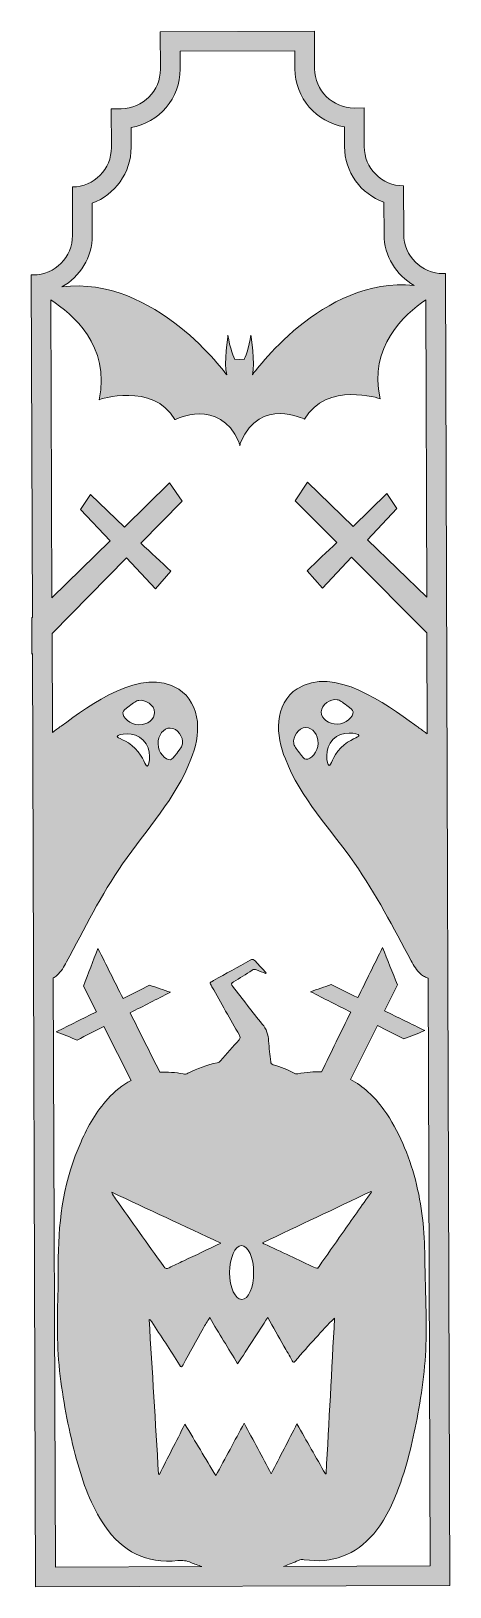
# Model space of a CAD drawing. Header units: centimetres. Extents: x 4.6 to 9.3, y -18.8 to -1.2.
import ezdxf

# ---------------------------------------------------------------- set-up
doc = ezdxf.new("R2010")
doc.units = ezdxf.units.CM
doc.header["$MEASUREMENT"] = 0
doc.layers.add('Layer 1', color=7, linetype='Continuous')

msp = doc.modelspace()

# ---------------------------------------------------------------- hatches: boundary and pattern name
at = {"layer": 'Layer 1', "true_color": 0x6870b5}
h = msp.add_hatch(color=173, dxfattribs=at)
h.dxf.hatch_style = 2
edge = h.paths.add_edge_path()
edge.add_spline(control_points=[(9.269, -3.975), (9.023, -3.976), (8.824, -3.778), (8.823, -3.532), (8.823, -3.532), (8.821, -2.987), (8.821, -2.987), (8.576, -2.985), (8.379, -2.788), (8.378, -2.544), (8.378, -2.544), (8.377, -2.109), (8.377, -2.109), (8.377, -2.109), (8.266, -2.11), (8.266, -2.11), (8.02, -2.111), (7.821, -1.911), (7.82, -1.667), (7.82, -1.667), (7.818, -1.244), (7.818, -1.244), (7.818, -1.244), (6.082, -1.25), (6.082, -1.25), (6.082, -1.25), (6.083, -1.673), (6.083, -1.673), (6.084, -1.917), (5.886, -2.118), (5.641, -2.119), (5.641, -2.119), (5.53, -2.119), (5.53, -2.119), (5.53, -2.119), (5.531, -2.554), (5.531, -2.554), (5.532, -2.798), (5.336, -2.996), (5.092, -2.999), (5.092, -2.999), (5.093, -3.545), (5.093, -3.545), (5.094, -3.79), (4.896, -3.99), (4.651, -3.991), (4.651, -3.991), (4.627, -3.991), (4.627, -3.991), (4.627, -3.991), (4.641, -7.846), (4.641, -7.846), (4.641, -7.846), (4.634, -7.852), (4.634, -7.852), (4.634, -7.852), (4.635, -8.262), (4.635, -8.262), (4.635, -8.262), (4.642, -8.256), (4.642, -8.256), (4.642, -8.256), (4.678, -18.771), (4.678, -18.771), (4.678, -18.771), (9.343, -18.755), (9.343, -18.755), (9.343, -18.755), (9.292, -3.975), (9.292, -3.975), (9.292, -3.975), (9.269, -3.975), (9.269, -3.975)], knot_values=[0, 0, 0, 0, 1, 1, 1, 2, 2, 2, 3, 3, 3, 4, 4, 4, 5, 5, 5, 6, 6, 6, 7, 7, 7, 8, 8, 8, 9, 9, 9, 10, 10, 10, 11, 11, 11, 12, 12, 12, 13, 13, 13, 14, 14, 14, 15, 15, 15, 16, 16, 16, 17, 17, 17, 18, 18, 18, 19, 19, 19, 20, 20, 20, 21, 21, 21, 22, 22, 22, 23, 23, 23, 24, 24, 24, 24], degree=3, periodic=1)
edge = h.paths.add_edge_path()
edge.add_spline(control_points=[(5.316, -3.544), (5.316, -3.544), (5.314, -3.182), (5.314, -3.182), (5.571, -3.088), (5.754, -2.841), (5.753, -2.553), (5.753, -2.553), (5.752, -2.331), (5.752, -2.331), (6.068, -2.276), (6.307, -2.001), (6.306, -1.672), (6.306, -1.672), (6.305, -1.471), (6.305, -1.471), (6.305, -1.471), (7.597, -1.467), (7.597, -1.467), (7.597, -1.467), (7.598, -1.668), (7.598, -1.668), (7.599, -1.997), (7.84, -2.27), (8.155, -2.322), (8.155, -2.322), (8.156, -2.545), (8.156, -2.545), (8.157, -2.832), (8.341, -3.078), (8.599, -3.171), (8.599, -3.171), (8.601, -3.533), (8.601, -3.533), (8.601, -3.781), (8.739, -3.994), (8.94, -4.108), (7.907, -4.004), (7.12, -5.115), (7.12, -5.115), (7.152, -4.99), (7.102, -4.669), (7.102, -4.669), (7.086, -4.804), (7.029, -4.94), (7.029, -4.94), (7.029, -4.94), (6.973, -4.943), (6.973, -4.943), (6.973, -4.943), (6.919, -4.941), (6.919, -4.941), (6.919, -4.941), (6.861, -4.805), (6.844, -4.67), (6.844, -4.67), (6.796, -4.991), (6.83, -5.116), (6.83, -5.116), (6.02, -3.992), (4.973, -4.126), (5.178, -4.011), (5.316, -3.794), (5.316, -3.544)], knot_values=[0, 0, 0, 0, 1, 1, 1, 2, 2, 2, 3, 3, 3, 4, 4, 4, 5, 5, 5, 6, 6, 6, 7, 7, 7, 8, 8, 8, 9, 9, 9, 10, 10, 10, 11, 11, 11, 12, 12, 12, 13, 13, 13, 14, 14, 14, 15, 15, 15, 16, 16, 16, 17, 17, 17, 18, 18, 18, 19, 19, 19, 20, 20, 20, 21, 21, 21, 21], degree=3, periodic=1)
edge = h.paths.add_edge_path()
edge.add_spline(control_points=[(7.026, -16.928), (6.919, -17.126), (6.815, -17.32), (6.707, -17.518), (6.589, -17.324), (6.477, -17.134), (6.359, -16.938), (6.26, -17.133), (6.166, -17.319), (6.071, -17.505), (6.069, -17.503), (6.066, -17.502), (6.062, -17.502), (6.027, -16.921), (5.992, -16.342), (5.956, -15.76), (5.976, -15.761), (5.979, -15.776), (5.985, -15.786), (6.087, -15.949), (6.2, -16.104), (6.297, -16.271), (6.316, -16.304), (6.325, -16.295), (6.339, -16.268), (6.413, -16.131), (6.489, -15.997), (6.564, -15.861), (6.586, -15.821), (6.611, -15.783), (6.638, -15.738), (6.743, -15.914), (6.847, -16.083), (6.953, -16.258), (7.067, -16.082), (7.179, -15.911), (7.293, -15.735), (7.354, -15.846), (7.412, -15.952), (7.473, -16.058), (7.504, -16.112), (7.537, -16.166), (7.565, -16.224), (7.577, -16.247), (7.586, -16.246), (7.602, -16.227), (7.677, -16.139), (7.753, -16.05), (7.832, -15.967), (7.903, -15.893), (7.965, -15.813), (8.045, -15.743), (8.012, -16.327), (7.981, -16.911), (7.949, -17.496), (7.946, -17.497), (7.943, -17.498), (7.941, -17.499), (7.835, -17.313), (7.73, -17.127), (7.621, -16.934), (7.524, -17.123), (7.43, -17.305), (7.332, -17.496), (7.229, -17.305), (7.13, -17.121), (7.026, -16.928)], knot_values=[0, 0, 0, 0, 1, 1, 1, 2, 2, 2, 3, 3, 3, 4, 4, 4, 5, 5, 5, 6, 6, 6, 7, 7, 7, 8, 8, 8, 9, 9, 9, 10, 10, 10, 11, 11, 11, 12, 12, 12, 13, 13, 13, 14, 14, 14, 15, 15, 15, 16, 16, 16, 17, 17, 17, 18, 18, 18, 19, 19, 19, 20, 20, 20, 21, 21, 21, 22, 22, 22, 22], degree=3, periodic=1)
edge = h.paths.add_edge_path()
edge.add_spline(control_points=[(5.577, -14.398), (5.562, -14.377), (5.546, -14.355), (5.536, -14.326), (5.942, -14.516), (6.348, -14.705), (6.763, -14.898), (6.618, -14.968), (6.482, -15.034), (6.345, -15.097), (6.291, -15.124), (6.234, -15.148), (6.181, -15.176), (6.152, -15.191), (6.138, -15.187), (6.12, -15.16), (5.939, -14.905), (5.758, -14.652), (5.577, -14.398)], knot_values=[0, 0, 0, 0, 1, 1, 1, 2, 2, 2, 3, 3, 3, 4, 4, 4, 5, 5, 5, 6, 6, 6, 6], degree=3, periodic=1)
edge = h.paths.add_edge_path()
edge.add_spline(control_points=[(6.863, -15.231), (6.863, -15.062), (6.922, -14.927), (6.997, -14.926), (7.072, -14.926), (7.133, -15.061), (7.133, -15.23), (7.134, -15.398), (7.074, -15.534), (6.999, -15.534), (6.924, -15.534), (6.864, -15.399), (6.863, -15.231)], knot_values=[0, 0, 0, 0, 1, 1, 1, 2, 2, 2, 3, 3, 3, 4, 4, 4, 4], degree=3, periodic=1)
edge = h.paths.add_edge_path()
edge.add_spline(control_points=[(7.234, -14.895), (7.642, -14.701), (8.048, -14.509), (8.453, -14.316), (8.454, -14.319), (8.457, -14.321), (8.459, -14.324), (8.349, -14.478), (8.24, -14.634), (8.13, -14.79), (8.043, -14.914), (7.957, -15.037), (7.87, -15.161), (7.86, -15.175), (7.852, -15.189), (7.828, -15.178), (7.636, -15.086), (7.442, -14.996), (7.249, -14.905), (7.245, -14.904), (7.243, -14.901), (7.234, -14.895)], knot_values=[0, 0, 0, 0, 1, 1, 1, 2, 2, 2, 3, 3, 3, 4, 4, 4, 5, 5, 5, 6, 6, 6, 7, 7, 7, 7], degree=3, periodic=1)
edge = h.paths.add_edge_path()
edge.add_spline(control_points=[(9.082, -7.622), (9.082, -7.622), (8.415, -6.976), (8.415, -6.976), (8.415, -6.976), (8.746, -6.621), (8.746, -6.621), (8.746, -6.621), (8.633, -6.452), (8.633, -6.452), (8.633, -6.452), (8.255, -6.823), (8.255, -6.823), (8.255, -6.823), (7.741, -6.326), (7.741, -6.326), (7.741, -6.326), (7.602, -6.535), (7.602, -6.535), (7.602, -6.535), (8.07, -7.005), (8.07, -7.005), (7.958, -7.111), (7.846, -7.218), (7.734, -7.324), (7.734, -7.324), (7.909, -7.52), (7.909, -7.52), (7.909, -7.52), (8.234, -7.169), (8.234, -7.169), (8.234, -7.169), (9.084, -8.023), (9.084, -8.023), (9.084, -8.023), (9.088, -9.16), (9.088, -9.16), (9.074, -9.15), (9.061, -9.141), (9.047, -9.131), (9.015, -9.107), (8.983, -9.084), (8.949, -9.061), (8.621, -8.827), (8.04, -8.387), (7.622, -8.653), (7.5, -8.73), (7.429, -8.875), (7.415, -9.019), (7.401, -9.164), (7.437, -9.308), (7.49, -9.443), (7.66, -9.882), (7.997, -10.23), (8.267, -10.616), (8.512, -10.964), (8.704, -11.345), (8.907, -11.718), (8.937, -11.771), (8.967, -11.826), (9.012, -11.865), (9.027, -11.879), (9.043, -11.889), (9.057, -11.896), (9.07, -11.904), (9.084, -11.909), (9.097, -11.912), (9.097, -11.912), (9.12, -18.534), (9.12, -18.534), (9.12, -18.534), (7.471, -18.54), (7.471, -18.54), (7.527, -18.52), (7.582, -18.499), (7.637, -18.473), (7.659, -18.463), (7.68, -18.461), (7.703, -18.465), (8.018, -18.512), (8.28, -18.412), (8.485, -18.173), (8.619, -18.017), (8.701, -17.831), (8.771, -17.641), (8.87, -17.375), (8.932, -17.099), (8.983, -16.822), (9.041, -16.506), (9.078, -16.187), (9.077, -15.863), (9.076, -15.595), (9.063, -15.326), (9.061, -15.057), (9.059, -14.764), (9.029, -14.472), (8.954, -14.186), (8.878, -13.904), (8.771, -13.636), (8.6, -13.397), (8.491, -13.244), (8.366, -13.13), (8.224, -13.056), (8.224, -13.056), (8.526, -12.447), (8.526, -12.447), (8.626, -12.498), (8.725, -12.547), (8.825, -12.598), (8.904, -12.567), (8.983, -12.535), (9.061, -12.504), (8.91, -12.43), (8.759, -12.356), (8.607, -12.281), (8.607, -12.281), (8.752, -11.99), (8.752, -11.99), (8.696, -11.849), (8.64, -11.708), (8.585, -11.567), (8.492, -11.756), (8.399, -11.945), (8.307, -12.133), (8.206, -12.085), (8.105, -12.035), (8.005, -11.986), (7.928, -12.012), (7.85, -12.039), (7.773, -12.066), (7.925, -12.142), (8.076, -12.22), (8.227, -12.296), (8.117, -12.521), (8.007, -12.744), (7.898, -12.969), (7.813, -12.965), (7.725, -12.971), (7.631, -12.992), (7.618, -12.994), (7.608, -12.991), (7.597, -12.986), (7.518, -12.946), (7.437, -12.913), (7.352, -12.889), (7.335, -12.883), (7.326, -12.876), (7.325, -12.856), (7.318, -12.778), (7.307, -12.7), (7.302, -12.621), (7.297, -12.549), (7.278, -12.488), (7.23, -12.43), (7.115, -12.292), (7.008, -12.148), (6.897, -12.007), (6.877, -11.982), (6.88, -11.972), (6.905, -11.956), (6.976, -11.914), (7.046, -11.869), (7.115, -11.824), (7.134, -11.813), (7.148, -11.812), (7.167, -11.82), (7.2, -11.835), (7.235, -11.847), (7.268, -11.86), (7.27, -11.858), (7.272, -11.856), (7.274, -11.854), (7.234, -11.81), (7.192, -11.768), (7.153, -11.723), (7.134, -11.701), (7.12, -11.696), (7.092, -11.712), (6.957, -11.789), (6.818, -11.863), (6.682, -11.94), (6.63, -11.969), (6.634, -11.956), (6.664, -12.01), (6.766, -12.192), (6.869, -12.375), (6.973, -12.557), (6.983, -12.576), (6.986, -12.589), (6.97, -12.607), (6.899, -12.685), (6.83, -12.764), (6.761, -12.843), (6.751, -12.855), (6.74, -12.863), (6.724, -12.866), (6.607, -12.889), (6.499, -12.933), (6.393, -12.985), (6.376, -12.994), (6.36, -12.998), (6.339, -12.993), (6.252, -12.975), (6.165, -12.968), (6.077, -12.974), (5.965, -12.75), (5.854, -12.527), (5.742, -12.304), (5.893, -12.227), (6.044, -12.149), (6.195, -12.072), (6.118, -12.045), (6.04, -12.019), (5.962, -11.993), (5.862, -12.043), (5.763, -12.093), (5.662, -12.142), (5.568, -11.955), (5.474, -11.767), (5.38, -11.578), (5.325, -11.719), (5.271, -11.861), (5.216, -12.002), (5.216, -12.002), (5.362, -12.292), (5.362, -12.292), (5.212, -12.368), (5.061, -12.443), (4.909, -12.518), (4.989, -12.549), (5.068, -12.58), (5.147, -12.611), (5.247, -12.559), (5.345, -12.509), (5.445, -12.458), (5.445, -12.458), (5.752, -13.066), (5.752, -13.066), (5.655, -13.118), (5.57, -13.187), (5.492, -13.272), (5.361, -13.414), (5.267, -13.581), (5.189, -13.757), (5.002, -14.173), (4.937, -14.612), (4.933, -15.063), (4.931, -15.183), (4.933, -15.304), (4.93, -15.424), (4.921, -15.749), (4.913, -16.073), (4.955, -16.396), (4.995, -16.714), (5.054, -17.028), (5.139, -17.337), (5.211, -17.599), (5.301, -17.855), (5.456, -18.082), (5.653, -18.372), (5.926, -18.513), (6.279, -18.475), (6.333, -18.469), (6.379, -18.477), (6.427, -18.496), (6.467, -18.514), (6.508, -18.528), (6.549, -18.543), (6.549, -18.543), (4.9, -18.548), (4.9, -18.548), (4.9, -18.548), (4.877, -11.911), (4.877, -11.911), (4.891, -11.903), (4.907, -11.893), (4.921, -11.88), (4.966, -11.839), (4.996, -11.785), (5.025, -11.731), (5.226, -11.357), (5.416, -10.975), (5.658, -10.625), (5.925, -10.237), (6.259, -9.886), (6.427, -9.447), (6.479, -9.311), (6.514, -9.167), (6.499, -9.022), (6.484, -8.878), (6.412, -8.734), (6.29, -8.658), (5.87, -8.395), (5.292, -8.839), (4.965, -9.074), (4.931, -9.098), (4.899, -9.121), (4.867, -9.146), (4.867, -9.146), (4.863, -8.03), (4.863, -8.03), (4.863, -8.03), (5.7, -7.178), (5.7, -7.178), (5.7, -7.178), (6.028, -7.526), (6.028, -7.526), (6.028, -7.526), (6.202, -7.329), (6.202, -7.329), (6.089, -7.224), (5.976, -7.118), (5.863, -7.013), (5.863, -7.013), (6.328, -6.539), (6.328, -6.539), (6.328, -6.539), (6.187, -6.332), (6.187, -6.332), (6.187, -6.332), (5.677, -6.832), (5.677, -6.832), (5.677, -6.832), (5.297, -6.464), (5.297, -6.464), (5.297, -6.464), (5.185, -6.633), (5.185, -6.633), (5.185, -6.633), (5.518, -6.986), (5.518, -6.986), (5.518, -6.986), (4.862, -7.629), (4.862, -7.629), (4.862, -7.629), (4.85, -4.273), (4.85, -4.273), (5.092, -4.427), (5.524, -4.793), (5.393, -5.396), (5.393, -5.396), (5.997, -5.191), (6.247, -5.621), (6.247, -5.621), (6.742, -5.363), (6.967, -5.872), (6.972, -5.889), (6.978, -5.904), (6.978, -5.915), (6.978, -5.915), (6.98, -5.897), (6.988, -5.872), (7.209, -5.362), (7.706, -5.616), (7.706, -5.616), (7.953, -5.185), (8.557, -5.385), (8.557, -5.385), (8.426, -4.801), (8.827, -4.436), (9.071, -4.273), (9.071, -4.273), (9.082, -7.622), (9.082, -7.622)], knot_values=[0, 0, 0, 0, 1, 1, 1, 2, 2, 2, 3, 3, 3, 4, 4, 4, 5, 5, 5, 6, 6, 6, 7, 7, 7, 8, 8, 8, 9, 9, 9, 10, 10, 10, 11, 11, 11, 12, 12, 12, 13, 13, 13, 14, 14, 14, 15, 15, 15, 16, 16, 16, 17, 17, 17, 18, 18, 18, 19, 19, 19, 20, 20, 20, 21, 21, 21, 22, 22, 22, 23, 23, 23, 24, 24, 24, 25, 25, 25, 26, 26, 26, 27, 27, 27, 28, 28, 28, 29, 29, 29, 30, 30, 30, 31, 31, 31, 32, 32, 32, 33, 33, 33, 34, 34, 34, 35, 35, 35, 36, 36, 36, 37, 37, 37, 38, 38, 38, 39, 39, 39, 40, 40, 40, 41, 41, 41, 42, 42, 42, 43, 43, 43, 44, 44, 44, 45, 45, 45, 46, 46, 46, 47, 47, 47, 48, 48, 48, 49, 49, 49, 50, 50, 50, 51, 51, 51, 52, 52, 52, 53, 53, 53, 54, 54, 54, 55, 55, 55, 56, 56, 56, 57, 57, 57, 58, 58, 58, 59, 59, 59, 60, 60, 60, 61, 61, 61, 62, 62, 62, 63, 63, 63, 64, 64, 64, 65, 65, 65, 66, 66, 66, 67, 67, 67, 68, 68, 68, 69, 69, 69, 70, 70, 70, 71, 71, 71, 72, 72, 72, 73, 73, 73, 74, 74, 74, 75, 75, 75, 76, 76, 76, 77, 77, 77, 78, 78, 78, 79, 79, 79, 80, 80, 80, 81, 81, 81, 82, 82, 82, 83, 83, 83, 84, 84, 84, 85, 85, 85, 86, 86, 86, 87, 87, 87, 88, 88, 88, 89, 89, 89, 90, 90, 90, 91, 91, 91, 92, 92, 92, 93, 93, 93, 94, 94, 94, 95, 95, 95, 96, 96, 96, 97, 97, 97, 98, 98, 98, 99, 99, 99, 100, 100, 100, 101, 101, 101, 102, 102, 102, 103, 103, 103, 104, 104, 104, 105, 105, 105, 106, 106, 106, 107, 107, 107, 108, 108, 108, 109, 109, 109, 110, 110, 110, 111, 111, 111, 112, 112, 112, 113, 113, 113, 114, 114, 114, 115, 115, 115, 116, 116, 116, 117, 117, 117, 118, 118, 118, 119, 119, 119, 120, 120, 120, 121, 121, 121, 121], degree=3, periodic=1)
edge = h.paths.add_edge_path()
edge.add_spline(control_points=[(8.026, -9.224), (8.126, -9.121), (8.312, -9.151), (8.319, -9.179), (8.324, -9.202), (8.218, -9.213), (8.116, -9.318), (8.015, -9.419), (8.006, -9.522), (7.983, -9.517), (7.956, -9.511), (7.924, -9.325), (8.026, -9.224)], knot_values=[0, 0, 0, 0, 1, 1, 1, 2, 2, 2, 3, 3, 3, 4, 4, 4, 4], degree=3, periodic=1)
edge = h.paths.add_edge_path()
edge.add_spline(control_points=[(7.895, -8.914), (7.894, -8.83), (8.001, -8.765), (8.073, -8.776), (8.102, -8.78), (8.129, -8.8), (8.182, -8.841), (8.227, -8.875), (8.25, -8.893), (8.252, -8.913), (8.261, -8.967), (8.171, -9.051), (8.074, -9.051), (7.976, -9.052), (7.895, -8.99), (7.895, -8.914)], knot_values=[0, 0, 0, 0, 1, 1, 1, 2, 2, 2, 3, 3, 3, 4, 4, 4, 5, 5, 5, 5], degree=3, periodic=1)
edge = h.paths.add_edge_path()
edge.add_spline(control_points=[(7.859, -9.268), (7.86, -9.364), (7.777, -9.455), (7.722, -9.447), (7.702, -9.444), (7.685, -9.422), (7.65, -9.376), (7.609, -9.324), (7.588, -9.297), (7.584, -9.269), (7.573, -9.195), (7.636, -9.09), (7.721, -9.089), (7.798, -9.089), (7.859, -9.169), (7.859, -9.268)], knot_values=[0, 0, 0, 0, 1, 1, 1, 2, 2, 2, 3, 3, 3, 4, 4, 4, 5, 5, 5, 5], degree=3, periodic=1)
edge = h.paths.add_edge_path()
edge.add_spline(control_points=[(5.889, -9.231), (5.992, -9.332), (5.962, -9.517), (5.934, -9.524), (5.912, -9.529), (5.901, -9.427), (5.8, -9.326), (5.697, -9.222), (5.591, -9.211), (5.596, -9.189), (5.603, -9.16), (5.788, -9.129), (5.889, -9.231)], knot_values=[0, 0, 0, 0, 1, 1, 1, 2, 2, 2, 3, 3, 3, 4, 4, 4, 4], degree=3, periodic=1)
edge = h.paths.add_edge_path()
edge.add_spline(control_points=[(5.661, -8.922), (5.663, -8.902), (5.686, -8.884), (5.73, -8.849), (5.784, -8.808), (5.81, -8.788), (5.839, -8.784), (5.911, -8.772), (6.018, -8.836), (6.018, -8.921), (6.019, -8.996), (5.938, -9.059), (5.84, -9.059), (5.743, -9.059), (5.652, -8.976), (5.661, -8.922)], knot_values=[0, 0, 0, 0, 1, 1, 1, 2, 2, 2, 3, 3, 3, 4, 4, 4, 5, 5, 5, 5], degree=3, periodic=1)
edge = h.paths.add_edge_path()
edge.add_spline(control_points=[(6.056, -9.274), (6.056, -9.175), (6.117, -9.095), (6.193, -9.095), (6.278, -9.094), (6.342, -9.2), (6.332, -9.273), (6.327, -9.302), (6.306, -9.329), (6.267, -9.381), (6.231, -9.427), (6.215, -9.449), (6.195, -9.452), (6.14, -9.46), (6.057, -9.371), (6.056, -9.274)], knot_values=[0, 0, 0, 0, 1, 1, 1, 2, 2, 2, 3, 3, 3, 4, 4, 4, 5, 5, 5, 5], degree=3, periodic=1)

# ---------------------------------------------------------------- linework, layer by layer
at = {"layer": 'Layer 1', "lineweight": 0}
for points, knots in [([(9.269, -3.975), (9.023, -3.976), (8.824, -3.778), (8.823, -3.532), (8.823, -3.532), (8.821, -2.987), (8.821, -2.987), (8.576, -2.985), (8.379, -2.788), (8.378, -2.544), (8.378, -2.544), (8.377, -2.109), (8.377, -2.109), (8.377, -2.109), (8.266, -2.11), (8.266, -2.11), (8.02, -2.111), (7.821, -1.911), (7.82, -1.667), (7.82, -1.667), (7.818, -1.244), (7.818, -1.244), (7.818, -1.244), (6.082, -1.25), (6.082, -1.25), (6.082, -1.25), (6.083, -1.673), (6.083, -1.673), (6.084, -1.917), (5.886, -2.118), (5.641, -2.119), (5.641, -2.119), (5.53, -2.119), (5.53, -2.119), (5.53, -2.119), (5.531, -2.554), (5.531, -2.554), (5.532, -2.798), (5.336, -2.996), (5.092, -2.999), (5.092, -2.999), (5.093, -3.545), (5.093, -3.545), (5.094, -3.79), (4.896, -3.99), (4.651, -3.991), (4.651, -3.991), (4.627, -3.991), (4.627, -3.991), (4.627, -3.991), (4.641, -7.846), (4.641, -7.846), (4.641, -7.846), (4.634, -7.852), (4.634, -7.852), (4.634, -7.852), (4.635, -8.262), (4.635, -8.262), (4.635, -8.262), (4.642, -8.256), (4.642, -8.256), (4.642, -8.256), (4.678, -18.771), (4.678, -18.771), (4.678, -18.771), (9.343, -18.755), (9.343, -18.755), (9.343, -18.755), (9.292, -3.975), (9.292, -3.975), (9.292, -3.975), (9.269, -3.975), (9.269, -3.975)], [0, 0, 0, 0, 1, 1, 1, 2, 2, 2, 3, 3, 3, 4, 4, 4, 5, 5, 5, 6, 6, 6, 7, 7, 7, 8, 8, 8, 9, 9, 9, 10, 10, 10, 11, 11, 11, 12, 12, 12, 13, 13, 13, 14, 14, 14, 15, 15, 15, 16, 16, 16, 17, 17, 17, 18, 18, 18, 19, 19, 19, 20, 20, 20, 21, 21, 21, 22, 22, 22, 23, 23, 23, 24, 24, 24, 24]), ([(5.316, -3.544), (5.316, -3.544), (5.314, -3.182), (5.314, -3.182), (5.571, -3.088), (5.754, -2.841), (5.753, -2.553), (5.753, -2.553), (5.752, -2.331), (5.752, -2.331), (6.068, -2.276), (6.307, -2.001), (6.306, -1.672), (6.306, -1.672), (6.305, -1.471), (6.305, -1.471), (6.305, -1.471), (7.597, -1.467), (7.597, -1.467), (7.597, -1.467), (7.598, -1.668), (7.598, -1.668), (7.599, -1.997), (7.84, -2.27), (8.155, -2.322), (8.155, -2.322), (8.156, -2.545), (8.156, -2.545), (8.157, -2.832), (8.341, -3.078), (8.599, -3.171), (8.599, -3.171), (8.601, -3.533), (8.601, -3.533), (8.601, -3.781), (8.739, -3.994), (8.94, -4.108), (7.907, -4.004), (7.12, -5.115), (7.12, -5.115), (7.152, -4.99), (7.102, -4.669), (7.102, -4.669), (7.086, -4.804), (7.029, -4.94), (7.029, -4.94), (7.029, -4.94), (6.973, -4.943), (6.973, -4.943), (6.973, -4.943), (6.919, -4.941), (6.919, -4.941), (6.919, -4.941), (6.861, -4.805), (6.844, -4.67), (6.844, -4.67), (6.796, -4.991), (6.83, -5.116), (6.83, -5.116), (6.02, -3.992), (4.973, -4.126), (5.178, -4.011), (5.316, -3.794), (5.316, -3.544)], [0, 0, 0, 0, 1, 1, 1, 2, 2, 2, 3, 3, 3, 4, 4, 4, 5, 5, 5, 6, 6, 6, 7, 7, 7, 8, 8, 8, 9, 9, 9, 10, 10, 10, 11, 11, 11, 12, 12, 12, 13, 13, 13, 14, 14, 14, 15, 15, 15, 16, 16, 16, 17, 17, 17, 18, 18, 18, 19, 19, 19, 20, 20, 20, 21, 21, 21, 21]), ([(9.082, -7.622), (9.082, -7.622), (8.415, -6.976), (8.415, -6.976), (8.415, -6.976), (8.746, -6.621), (8.746, -6.621), (8.746, -6.621), (8.633, -6.452), (8.633, -6.452), (8.633, -6.452), (8.255, -6.823), (8.255, -6.823), (8.255, -6.823), (7.741, -6.326), (7.741, -6.326), (7.741, -6.326), (7.602, -6.535), (7.602, -6.535), (7.602, -6.535), (8.07, -7.005), (8.07, -7.005), (7.958, -7.111), (7.846, -7.218), (7.734, -7.324), (7.734, -7.324), (7.909, -7.52), (7.909, -7.52), (7.909, -7.52), (8.234, -7.169), (8.234, -7.169), (8.234, -7.169), (9.084, -8.023), (9.084, -8.023), (9.084, -8.023), (9.088, -9.16), (9.088, -9.16), (9.074, -9.15), (9.061, -9.141), (9.047, -9.131), (9.015, -9.107), (8.983, -9.084), (8.949, -9.061), (8.621, -8.827), (8.04, -8.387), (7.622, -8.653), (7.5, -8.73), (7.429, -8.875), (7.415, -9.019), (7.401, -9.164), (7.437, -9.308), (7.49, -9.443), (7.66, -9.882), (7.997, -10.23), (8.267, -10.616), (8.512, -10.964), (8.704, -11.345), (8.907, -11.718), (8.937, -11.771), (8.967, -11.826), (9.012, -11.865), (9.027, -11.879), (9.043, -11.889), (9.057, -11.896), (9.07, -11.904), (9.084, -11.909), (9.097, -11.912), (9.097, -11.912), (9.12, -18.534), (9.12, -18.534), (9.12, -18.534), (7.471, -18.54), (7.471, -18.54), (7.527, -18.52), (7.582, -18.499), (7.637, -18.473), (7.659, -18.463), (7.68, -18.461), (7.703, -18.465), (8.018, -18.512), (8.28, -18.412), (8.485, -18.173), (8.619, -18.017), (8.701, -17.831), (8.771, -17.641), (8.87, -17.375), (8.932, -17.099), (8.983, -16.822), (9.041, -16.506), (9.078, -16.187), (9.077, -15.863), (9.076, -15.595), (9.063, -15.326), (9.061, -15.057), (9.059, -14.764), (9.029, -14.472), (8.954, -14.186), (8.878, -13.904), (8.771, -13.636), (8.6, -13.397), (8.491, -13.244), (8.366, -13.13), (8.224, -13.056), (8.224, -13.056), (8.526, -12.447), (8.526, -12.447), (8.626, -12.498), (8.725, -12.547), (8.825, -12.598), (8.904, -12.567), (8.983, -12.535), (9.061, -12.504), (8.91, -12.43), (8.759, -12.356), (8.607, -12.281), (8.607, -12.281), (8.752, -11.99), (8.752, -11.99), (8.696, -11.849), (8.64, -11.708), (8.585, -11.567), (8.492, -11.756), (8.399, -11.945), (8.307, -12.133), (8.206, -12.085), (8.105, -12.035), (8.005, -11.986), (7.928, -12.012), (7.85, -12.039), (7.773, -12.066), (7.925, -12.142), (8.076, -12.22), (8.227, -12.296), (8.117, -12.521), (8.007, -12.744), (7.898, -12.969), (7.813, -12.965), (7.725, -12.971), (7.631, -12.992), (7.618, -12.994), (7.608, -12.991), (7.597, -12.986), (7.518, -12.946), (7.437, -12.913), (7.352, -12.889), (7.335, -12.883), (7.326, -12.876), (7.325, -12.856), (7.318, -12.778), (7.307, -12.7), (7.302, -12.621), (7.297, -12.549), (7.278, -12.488), (7.23, -12.43), (7.115, -12.292), (7.008, -12.148), (6.897, -12.007), (6.877, -11.982), (6.88, -11.972), (6.905, -11.956), (6.976, -11.914), (7.046, -11.869), (7.115, -11.824), (7.134, -11.813), (7.148, -11.812), (7.167, -11.82), (7.2, -11.835), (7.235, -11.847), (7.268, -11.86), (7.27, -11.858), (7.272, -11.856), (7.274, -11.854), (7.234, -11.81), (7.192, -11.768), (7.153, -11.723), (7.134, -11.701), (7.12, -11.696), (7.092, -11.712), (6.957, -11.789), (6.818, -11.863), (6.682, -11.94), (6.63, -11.969), (6.634, -11.956), (6.664, -12.01), (6.766, -12.192), (6.869, -12.375), (6.973, -12.557), (6.983, -12.576), (6.986, -12.589), (6.97, -12.607), (6.899, -12.685), (6.83, -12.764), (6.761, -12.843), (6.751, -12.855), (6.74, -12.863), (6.724, -12.866), (6.607, -12.889), (6.499, -12.933), (6.393, -12.985), (6.376, -12.994), (6.36, -12.998), (6.339, -12.993), (6.252, -12.975), (6.165, -12.968), (6.077, -12.974), (5.965, -12.75), (5.854, -12.527), (5.742, -12.304), (5.893, -12.227), (6.044, -12.149), (6.195, -12.072), (6.118, -12.045), (6.04, -12.019), (5.962, -11.993), (5.862, -12.043), (5.763, -12.093), (5.662, -12.142), (5.568, -11.955), (5.474, -11.767), (5.38, -11.578), (5.325, -11.719), (5.271, -11.861), (5.216, -12.002), (5.216, -12.002), (5.362, -12.292), (5.362, -12.292), (5.212, -12.368), (5.061, -12.443), (4.909, -12.518), (4.989, -12.549), (5.068, -12.58), (5.147, -12.611), (5.247, -12.559), (5.345, -12.509), (5.445, -12.458), (5.445, -12.458), (5.752, -13.066), (5.752, -13.066), (5.655, -13.118), (5.57, -13.187), (5.492, -13.272), (5.361, -13.414), (5.267, -13.581), (5.189, -13.757), (5.002, -14.173), (4.937, -14.612), (4.933, -15.063), (4.931, -15.183), (4.933, -15.304), (4.93, -15.424), (4.921, -15.749), (4.913, -16.073), (4.955, -16.396), (4.995, -16.714), (5.054, -17.028), (5.139, -17.337), (5.211, -17.599), (5.301, -17.855), (5.456, -18.082), (5.653, -18.372), (5.926, -18.513), (6.279, -18.475), (6.333, -18.469), (6.379, -18.477), (6.427, -18.496), (6.467, -18.514), (6.508, -18.528), (6.549, -18.543), (6.549, -18.543), (4.9, -18.548), (4.9, -18.548), (4.9, -18.548), (4.877, -11.911), (4.877, -11.911), (4.891, -11.903), (4.907, -11.893), (4.921, -11.88), (4.966, -11.839), (4.996, -11.785), (5.025, -11.731), (5.226, -11.357), (5.416, -10.975), (5.658, -10.625), (5.925, -10.237), (6.259, -9.886), (6.427, -9.447), (6.479, -9.311), (6.514, -9.167), (6.499, -9.022), (6.484, -8.878), (6.412, -8.734), (6.29, -8.658), (5.87, -8.395), (5.292, -8.839), (4.965, -9.074), (4.931, -9.098), (4.899, -9.121), (4.867, -9.146), (4.867, -9.146), (4.863, -8.03), (4.863, -8.03), (4.863, -8.03), (5.7, -7.178), (5.7, -7.178), (5.7, -7.178), (6.028, -7.526), (6.028, -7.526), (6.028, -7.526), (6.202, -7.329), (6.202, -7.329), (6.089, -7.224), (5.976, -7.118), (5.863, -7.013), (5.863, -7.013), (6.328, -6.539), (6.328, -6.539), (6.328, -6.539), (6.187, -6.332), (6.187, -6.332), (6.187, -6.332), (5.677, -6.832), (5.677, -6.832), (5.677, -6.832), (5.297, -6.464), (5.297, -6.464), (5.297, -6.464), (5.185, -6.633), (5.185, -6.633), (5.185, -6.633), (5.518, -6.986), (5.518, -6.986), (5.518, -6.986), (4.862, -7.629), (4.862, -7.629), (4.862, -7.629), (4.85, -4.273), (4.85, -4.273), (5.092, -4.427), (5.524, -4.793), (5.393, -5.396), (5.393, -5.396), (5.997, -5.191), (6.247, -5.621), (6.247, -5.621), (6.742, -5.363), (6.967, -5.872), (6.972, -5.889), (6.978, -5.904), (6.978, -5.915), (6.978, -5.915), (6.98, -5.897), (6.988, -5.872), (7.209, -5.362), (7.706, -5.616), (7.706, -5.616), (7.953, -5.185), (8.557, -5.385), (8.557, -5.385), (8.426, -4.801), (8.827, -4.436), (9.071, -4.273), (9.071, -4.273), (9.082, -7.622), (9.082, -7.622)], [0, 0, 0, 0, 1, 1, 1, 2, 2, 2, 3, 3, 3, 4, 4, 4, 5, 5, 5, 6, 6, 6, 7, 7, 7, 8, 8, 8, 9, 9, 9, 10, 10, 10, 11, 11, 11, 12, 12, 12, 13, 13, 13, 14, 14, 14, 15, 15, 15, 16, 16, 16, 17, 17, 17, 18, 18, 18, 19, 19, 19, 20, 20, 20, 21, 21, 21, 22, 22, 22, 23, 23, 23, 24, 24, 24, 25, 25, 25, 26, 26, 26, 27, 27, 27, 28, 28, 28, 29, 29, 29, 30, 30, 30, 31, 31, 31, 32, 32, 32, 33, 33, 33, 34, 34, 34, 35, 35, 35, 36, 36, 36, 37, 37, 37, 38, 38, 38, 39, 39, 39, 40, 40, 40, 41, 41, 41, 42, 42, 42, 43, 43, 43, 44, 44, 44, 45, 45, 45, 46, 46, 46, 47, 47, 47, 48, 48, 48, 49, 49, 49, 50, 50, 50, 51, 51, 51, 52, 52, 52, 53, 53, 53, 54, 54, 54, 55, 55, 55, 56, 56, 56, 57, 57, 57, 58, 58, 58, 59, 59, 59, 60, 60, 60, 61, 61, 61, 62, 62, 62, 63, 63, 63, 64, 64, 64, 65, 65, 65, 66, 66, 66, 67, 67, 67, 68, 68, 68, 69, 69, 69, 70, 70, 70, 71, 71, 71, 72, 72, 72, 73, 73, 73, 74, 74, 74, 75, 75, 75, 76, 76, 76, 77, 77, 77, 78, 78, 78, 79, 79, 79, 80, 80, 80, 81, 81, 81, 82, 82, 82, 83, 83, 83, 84, 84, 84, 85, 85, 85, 86, 86, 86, 87, 87, 87, 88, 88, 88, 89, 89, 89, 90, 90, 90, 91, 91, 91, 92, 92, 92, 93, 93, 93, 94, 94, 94, 95, 95, 95, 96, 96, 96, 97, 97, 97, 98, 98, 98, 99, 99, 99, 100, 100, 100, 101, 101, 101, 102, 102, 102, 103, 103, 103, 104, 104, 104, 105, 105, 105, 106, 106, 106, 107, 107, 107, 108, 108, 108, 109, 109, 109, 110, 110, 110, 111, 111, 111, 112, 112, 112, 113, 113, 113, 114, 114, 114, 115, 115, 115, 116, 116, 116, 117, 117, 117, 118, 118, 118, 119, 119, 119, 120, 120, 120, 121, 121, 121, 121]), ([(5.661, -8.922), (5.663, -8.902), (5.686, -8.884), (5.73, -8.849), (5.784, -8.808), (5.81, -8.788), (5.839, -8.784), (5.911, -8.772), (6.018, -8.836), (6.018, -8.921), (6.019, -8.996), (5.938, -9.059), (5.84, -9.059), (5.743, -9.059), (5.652, -8.976), (5.661, -8.922)], [0, 0, 0, 0, 1, 1, 1, 2, 2, 2, 3, 3, 3, 4, 4, 4, 5, 5, 5, 5]), ([(7.895, -8.914), (7.894, -8.83), (8.001, -8.765), (8.073, -8.776), (8.102, -8.78), (8.129, -8.8), (8.182, -8.841), (8.227, -8.875), (8.25, -8.893), (8.252, -8.913), (8.261, -8.967), (8.171, -9.051), (8.074, -9.051), (7.976, -9.052), (7.895, -8.99), (7.895, -8.914)], [0, 0, 0, 0, 1, 1, 1, 2, 2, 2, 3, 3, 3, 4, 4, 4, 5, 5, 5, 5]), ([(6.056, -9.274), (6.056, -9.175), (6.117, -9.095), (6.193, -9.095), (6.278, -9.094), (6.342, -9.2), (6.332, -9.273), (6.327, -9.302), (6.306, -9.329), (6.267, -9.381), (6.231, -9.427), (6.215, -9.449), (6.195, -9.452), (6.14, -9.46), (6.057, -9.371), (6.056, -9.274)], [0, 0, 0, 0, 1, 1, 1, 2, 2, 2, 3, 3, 3, 4, 4, 4, 5, 5, 5, 5]), ([(7.859, -9.268), (7.86, -9.364), (7.777, -9.455), (7.722, -9.447), (7.702, -9.444), (7.685, -9.422), (7.65, -9.376), (7.609, -9.324), (7.588, -9.297), (7.584, -9.269), (7.573, -9.195), (7.636, -9.09), (7.721, -9.089), (7.798, -9.089), (7.859, -9.169), (7.859, -9.268)], [0, 0, 0, 0, 1, 1, 1, 2, 2, 2, 3, 3, 3, 4, 4, 4, 5, 5, 5, 5]), ([(5.889, -9.231), (5.992, -9.332), (5.962, -9.517), (5.934, -9.524), (5.912, -9.529), (5.901, -9.427), (5.8, -9.326), (5.697, -9.222), (5.591, -9.211), (5.596, -9.189), (5.603, -9.16), (5.788, -9.129), (5.889, -9.231)], [0, 0, 0, 0, 1, 1, 1, 2, 2, 2, 3, 3, 3, 4, 4, 4, 4]), ([(8.026, -9.224), (8.126, -9.121), (8.312, -9.151), (8.319, -9.179), (8.324, -9.202), (8.218, -9.213), (8.116, -9.318), (8.015, -9.419), (8.006, -9.522), (7.983, -9.517), (7.956, -9.511), (7.924, -9.325), (8.026, -9.224)], [0, 0, 0, 0, 1, 1, 1, 2, 2, 2, 3, 3, 3, 4, 4, 4, 4]), ([(5.577, -14.398), (5.562, -14.377), (5.546, -14.355), (5.536, -14.326), (5.942, -14.516), (6.348, -14.705), (6.763, -14.898), (6.618, -14.968), (6.482, -15.034), (6.345, -15.097), (6.291, -15.124), (6.234, -15.148), (6.181, -15.176), (6.152, -15.191), (6.138, -15.187), (6.12, -15.16), (5.939, -14.905), (5.758, -14.652), (5.577, -14.398)], [0, 0, 0, 0, 1, 1, 1, 2, 2, 2, 3, 3, 3, 4, 4, 4, 5, 5, 5, 6, 6, 6, 6]), ([(7.234, -14.895), (7.642, -14.701), (8.048, -14.509), (8.453, -14.316), (8.454, -14.319), (8.457, -14.321), (8.459, -14.324), (8.349, -14.478), (8.24, -14.634), (8.13, -14.79), (8.043, -14.914), (7.957, -15.037), (7.87, -15.161), (7.86, -15.175), (7.852, -15.189), (7.828, -15.178), (7.636, -15.086), (7.442, -14.996), (7.249, -14.905), (7.245, -14.904), (7.243, -14.901), (7.234, -14.895)], [0, 0, 0, 0, 1, 1, 1, 2, 2, 2, 3, 3, 3, 4, 4, 4, 5, 5, 5, 6, 6, 6, 7, 7, 7, 7]), ([(6.863, -15.231), (6.863, -15.062), (6.922, -14.927), (6.997, -14.926), (7.072, -14.926), (7.133, -15.061), (7.133, -15.23), (7.134, -15.398), (7.074, -15.534), (6.999, -15.534), (6.924, -15.534), (6.864, -15.399), (6.863, -15.231)], [0, 0, 0, 0, 1, 1, 1, 2, 2, 2, 3, 3, 3, 4, 4, 4, 4]), ([(7.026, -16.928), (6.919, -17.126), (6.815, -17.32), (6.707, -17.518), (6.589, -17.324), (6.477, -17.134), (6.359, -16.938), (6.26, -17.133), (6.166, -17.319), (6.071, -17.505), (6.069, -17.503), (6.066, -17.502), (6.062, -17.502), (6.027, -16.921), (5.992, -16.342), (5.956, -15.76), (5.976, -15.761), (5.979, -15.776), (5.985, -15.786), (6.087, -15.949), (6.2, -16.104), (6.297, -16.271), (6.316, -16.304), (6.325, -16.295), (6.339, -16.268), (6.413, -16.131), (6.489, -15.997), (6.564, -15.861), (6.586, -15.821), (6.611, -15.783), (6.638, -15.738), (6.743, -15.914), (6.847, -16.083), (6.953, -16.258), (7.067, -16.082), (7.179, -15.911), (7.293, -15.735), (7.354, -15.846), (7.412, -15.952), (7.473, -16.058), (7.504, -16.112), (7.537, -16.166), (7.565, -16.224), (7.577, -16.247), (7.586, -16.246), (7.602, -16.227), (7.677, -16.139), (7.753, -16.05), (7.832, -15.967), (7.903, -15.893), (7.965, -15.813), (8.045, -15.743), (8.012, -16.327), (7.981, -16.911), (7.949, -17.496), (7.946, -17.497), (7.943, -17.498), (7.941, -17.499), (7.835, -17.313), (7.73, -17.127), (7.621, -16.934), (7.524, -17.123), (7.43, -17.305), (7.332, -17.496), (7.229, -17.305), (7.13, -17.121), (7.026, -16.928)], [0, 0, 0, 0, 1, 1, 1, 2, 2, 2, 3, 3, 3, 4, 4, 4, 5, 5, 5, 6, 6, 6, 7, 7, 7, 8, 8, 8, 9, 9, 9, 10, 10, 10, 11, 11, 11, 12, 12, 12, 13, 13, 13, 14, 14, 14, 15, 15, 15, 16, 16, 16, 17, 17, 17, 18, 18, 18, 19, 19, 19, 20, 20, 20, 21, 21, 21, 22, 22, 22, 22])]:
    msp.add_open_spline(points, degree=3, knots=knots, dxfattribs=at)

doc.saveas('drawing.dxf')
